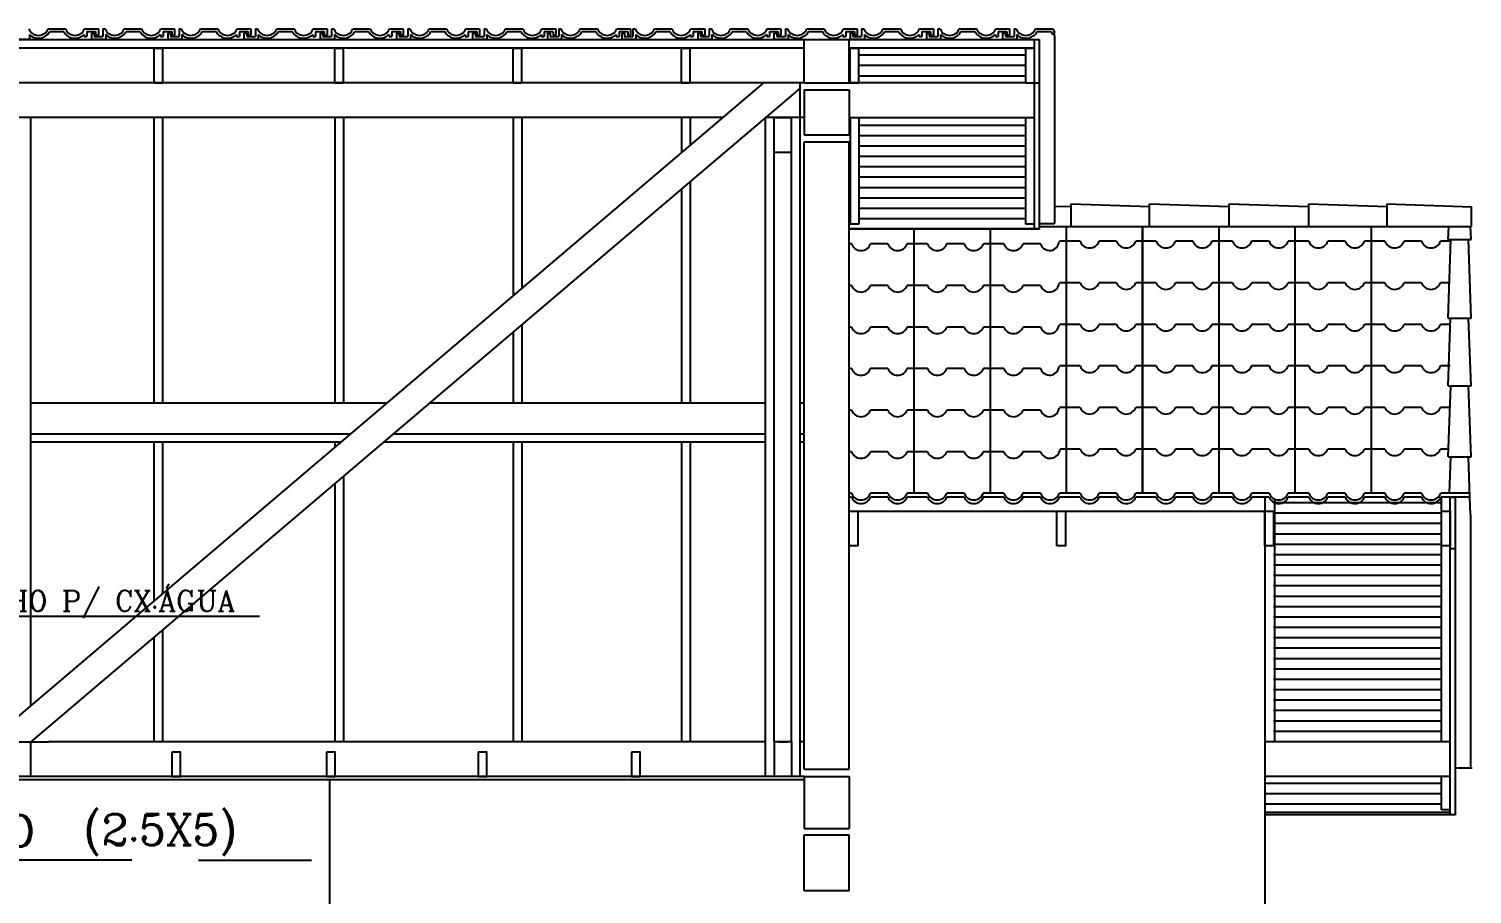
# Model space of a CAD drawing. Extents: x -29 to 75, y 16 to 65.
# Drawn here: x 49.654 to 53.82, y 34.275 to 36.774 of the extents above; entities that cross this region are included whole.
import ezdxf
from ezdxf.enums import TextEntityAlignment as Align

# ---------------------------------------------------------------- set-up
doc = ezdxf.new("R2010")
doc.units = 0
doc.header["$MEASUREMENT"] = 0
for name, color, linetype in [('CONCRETO', 5, 'CONTINUOUS'), ('CORTE', 244, 'CONTINUOUS'), ('JANELA', 5, 'CONTINUOUS'), ('MADEIRAME', 244, 'CONTINUOUS'), ('PAREDE', 7, 'CONTINUOUS'), ('TELHA', 1, 'CONTINUOUS'), ('TELHADO', 30, 'CONTINUOUS'), ('TEXTO', 244, 'CONTINUOUS'), ('VISTAL', 30, 'CONTINUOUS'), ('VISTAP', 244, 'CONTINUOUS')]:
    doc.layers.add(name, color=color, linetype=linetype)
doc.styles.add('ROMANC', font='romanc.shx', dxfattribs={"height": 0.1})

msp = doc.modelspace()

# ---------------------------------------------------------------- linework, layer by layer
at = {"layer": 'CONCRETO', "linetype": 'Continuous'}
for p, q in [((51.8913, 36.5974), (51.8913, 36.4674)), ((51.8913, 36.5974), (52.0213, 36.5974)), ((52.0213, 36.5974), (52.0213, 36.4674)), ((51.8913, 36.4674), (52.0213, 36.4674)), ((51.8913, 34.6149), (51.8913, 34.4649)), ((51.8913, 34.6149), (52.0213, 34.6149)), ((52.0213, 34.6149), (52.0213, 34.4649)), ((51.8913, 34.4649), (52.0213, 34.4649))]:
    msp.add_line(p, q, dxfattribs=at)
at = {"layer": 'CORTE', "color": 244, "linetype": 'Continuous'}
for p, q in [((49.6146, 36.7436), (49.6556, 36.7436)), ((49.6556, 36.757), (49.6556, 36.7436)), ((49.7093, 36.7736), (49.7594, 36.7736)), ((49.7143, 36.7656), (49.7544, 36.7656)), ((49.8136, 36.7575), (49.8136, 36.7516)), ((49.8136, 36.7516), (49.8216, 36.7516)), ((49.8148, 36.7736), (49.8546, 36.7736)), ((49.8216, 36.7656), (49.8216, 36.7516)), ((49.8216, 36.7656), (49.8466, 36.7656)), ((49.8346, 36.7616), (49.8426, 36.7616)), ((49.8346, 36.7616), (49.8346, 36.7436)), ((49.8346, 36.7436), (49.8756, 36.7436)), ((49.8426, 36.7616), (49.8426, 36.7516)), ((49.8426, 36.7516), (49.8676, 36.7516)), ((49.8466, 36.7656), (49.8466, 36.7556)), ((49.8466, 36.7556), (49.8546, 36.7556)), ((49.8546, 36.7736), (49.8546, 36.7556)), ((49.8676, 36.7736), (49.8676, 36.7516)), ((49.8676, 36.7736), (49.8739, 36.7736)), ((49.8756, 36.757), (49.8756, 36.7436)), ((49.9293, 36.7736), (49.9794, 36.7736)), ((49.9343, 36.7656), (49.9744, 36.7656)), ((50.0336, 36.7575), (50.0336, 36.7516)), ((50.0336, 36.7516), (50.0416, 36.7516)), ((50.0348, 36.7736), (50.0746, 36.7736)), ((50.0416, 36.7656), (50.0416, 36.7516)), ((50.0416, 36.7656), (50.0666, 36.7656)), ((50.0546, 36.7616), (50.0626, 36.7616)), ((50.0546, 36.7616), (50.0546, 36.7436)), ((50.0546, 36.7436), (50.0956, 36.7436)), ((50.0626, 36.7616), (50.0626, 36.7516)), ((50.0626, 36.7516), (50.0876, 36.7516)), ((50.0666, 36.7656), (50.0666, 36.7556)), ((50.0666, 36.7556), (50.0746, 36.7556)), ((50.0746, 36.7736), (50.0746, 36.7556)), ((50.0876, 36.7736), (50.0876, 36.7516)), ((50.0876, 36.7736), (50.0939, 36.7736)), ((50.0956, 36.757), (50.0956, 36.7436)), ((50.1493, 36.7736), (50.1994, 36.7736)), ((50.1543, 36.7656), (50.1944, 36.7656)), ((50.2536, 36.7575), (50.2536, 36.7516)), ((50.2536, 36.7516), (50.2616, 36.7516)), ((50.2548, 36.7736), (50.2946, 36.7736)), ((50.2616, 36.7656), (50.2616, 36.7516)), ((50.2616, 36.7656), (50.2866, 36.7656)), ((50.2746, 36.7616), (50.2826, 36.7616)), ((50.2746, 36.7616), (50.2746, 36.7436)), ((50.2746, 36.7436), (50.3156, 36.7436)), ((50.2826, 36.7616), (50.2826, 36.7516)), ((50.2826, 36.7516), (50.3076, 36.7516)), ((50.2866, 36.7656), (50.2866, 36.7556)), ((50.2866, 36.7556), (50.2946, 36.7556)), ((50.2946, 36.7736), (50.2946, 36.7556)), ((50.3076, 36.7736), (50.3076, 36.7516)), ((50.3076, 36.7736), (50.3139, 36.7736)), ((50.3156, 36.757), (50.3156, 36.7436)), ((50.3693, 36.7736), (50.4194, 36.7736)), ((50.3743, 36.7656), (50.4144, 36.7656)), ((50.4736, 36.7575), (50.4736, 36.7516)), ((50.4736, 36.7516), (50.4816, 36.7516)), ((50.4748, 36.7736), (50.5146, 36.7736)), ((50.4816, 36.7656), (50.4816, 36.7516)), ((50.4816, 36.7656), (50.5066, 36.7656)), ((50.4946, 36.7616), (50.5026, 36.7616)), ((50.4946, 36.7616), (50.4946, 36.7436)), ((50.4946, 36.7436), (50.5356, 36.7436)), ((50.5026, 36.7616), (50.5026, 36.7516)), ((50.5026, 36.7516), (50.5276, 36.7516)), ((50.5066, 36.7656), (50.5066, 36.7556)), ((50.5066, 36.7556), (50.5146, 36.7556)), ((50.5146, 36.7736), (50.5146, 36.7556)), ((50.5276, 36.7736), (50.5276, 36.7516)), ((50.5276, 36.7736), (50.5339, 36.7736)), ((50.5356, 36.757), (50.5356, 36.7436)), ((50.5893, 36.7736), (50.6394, 36.7736)), ((50.5943, 36.7656), (50.6344, 36.7656)), ((50.6936, 36.7575), (50.6936, 36.7516)), ((50.6936, 36.7516), (50.7016, 36.7516)), ((50.6948, 36.7736), (50.7346, 36.7736)), ((50.7016, 36.7656), (50.7016, 36.7516)), ((50.7016, 36.7656), (50.7266, 36.7656)), ((50.7146, 36.7616), (50.7226, 36.7616)), ((50.7146, 36.7616), (50.7146, 36.7436)), ((50.7146, 36.7436), (50.7556, 36.7436)), ((50.7226, 36.7616), (50.7226, 36.7516)), ((50.7226, 36.7516), (50.7476, 36.7516)), ((50.7266, 36.7656), (50.7266, 36.7556)), ((50.7266, 36.7556), (50.7346, 36.7556)), ((50.7346, 36.7736), (50.7346, 36.7556)), ((50.7476, 36.7736), (50.7476, 36.7516)), ((50.7476, 36.7736), (50.7539, 36.7736)), ((50.7556, 36.757), (50.7556, 36.7436)), ((50.8093, 36.7736), (50.8594, 36.7736)), ((50.8143, 36.7656), (50.8544, 36.7656)), ((50.9136, 36.7575), (50.9136, 36.7516)), ((50.9136, 36.7516), (50.9216, 36.7516)), ((50.9148, 36.7736), (50.9546, 36.7736)), ((50.9216, 36.7656), (50.9216, 36.7516)), ((50.9216, 36.7656), (50.9466, 36.7656)), ((50.9346, 36.7616), (50.9426, 36.7616)), ((50.9346, 36.7616), (50.9346, 36.7436)), ((50.9346, 36.7436), (50.9756, 36.7436)), ((50.9426, 36.7616), (50.9426, 36.7516)), ((50.9426, 36.7516), (50.9676, 36.7516)), ((50.9466, 36.7656), (50.9466, 36.7556)), ((50.9466, 36.7556), (50.9546, 36.7556)), ((50.9546, 36.7736), (50.9546, 36.7556)), ((50.9676, 36.7736), (50.9676, 36.7516)), ((50.9676, 36.7736), (50.9739, 36.7736)), ((50.9756, 36.757), (50.9756, 36.7436)), ((51.0293, 36.7736), (51.0794, 36.7736)), ((51.0343, 36.7656), (51.0744, 36.7656)), ((51.1336, 36.7575), (51.1336, 36.7516)), ((51.1336, 36.7516), (51.1416, 36.7516)), ((51.1348, 36.7736), (51.1746, 36.7736)), ((51.1416, 36.7656), (51.1416, 36.7516)), ((51.1416, 36.7656), (51.1666, 36.7656)), ((51.1504, 36.7616), (51.1584, 36.7616)), ((51.1504, 36.7616), (51.1504, 36.7436)), ((51.1504, 36.7436), (51.1914, 36.7436)), ((51.1584, 36.7616), (51.1584, 36.7516)), ((51.1584, 36.7516), (51.1834, 36.7516)), ((51.1672, 36.7656), (51.1672, 36.7556)), ((51.1672, 36.7556), (51.1752, 36.7556)), ((51.1752, 36.7736), (51.1752, 36.7556)), ((51.1834, 36.7736), (51.1834, 36.7516)), ((51.1834, 36.7736), (51.1897, 36.7736)), ((51.1914, 36.757), (51.1914, 36.7436)), ((51.245, 36.7736), (51.2952, 36.7736)), ((51.2501, 36.7656), (51.2902, 36.7656)), ((51.3494, 36.7575), (51.3494, 36.7516)), ((51.3494, 36.7516), (51.3574, 36.7516)), ((51.3506, 36.7736), (51.3904, 36.7736)), ((51.3574, 36.7656), (51.3574, 36.7516)), ((51.3574, 36.7656), (51.3824, 36.7656)), ((51.3646, 36.7436), (51.4056, 36.7436)), ((51.3651, 36.7616), (51.3731, 36.7616)), ((51.3651, 36.7616), (51.3651, 36.7436)), ((51.3726, 36.7516), (51.3976, 36.7516)), ((51.3731, 36.7616), (51.3731, 36.7516)), ((51.3824, 36.7656), (51.3824, 36.7556)), ((51.3824, 36.7556), (51.3904, 36.7556)), ((51.3904, 36.7736), (51.3904, 36.7556)), ((51.3976, 36.7736), (51.3976, 36.7516)), ((51.3976, 36.7736), (51.4039, 36.7736)), ((51.4056, 36.757), (51.4056, 36.7436)), ((51.4593, 36.7736), (51.5094, 36.7736)), ((51.4643, 36.7656), (51.5044, 36.7656)), ((51.5636, 36.7575), (51.5636, 36.7516)), ((51.5636, 36.7516), (51.5716, 36.7516)), ((51.5648, 36.7736), (51.6046, 36.7736)), ((51.5716, 36.7656), (51.5716, 36.7516)), ((51.5716, 36.7656), (51.5966, 36.7656)), ((51.5846, 36.7616), (51.5926, 36.7616)), ((51.5846, 36.7616), (51.5846, 36.7436)), ((51.5846, 36.7436), (51.6256, 36.7436)), ((51.5926, 36.7616), (51.5926, 36.7516)), ((51.5926, 36.7516), (51.6176, 36.7516)), ((51.5966, 36.7656), (51.5966, 36.7556)), ((51.5966, 36.7556), (51.6046, 36.7556)), ((51.6046, 36.7736), (51.6046, 36.7556)), ((51.6176, 36.7736), (51.6176, 36.7516)), ((51.6176, 36.7736), (51.6239, 36.7736)), ((51.6256, 36.757), (51.6256, 36.7436)), ((51.6793, 36.7736), (51.7294, 36.7736)), ((51.6843, 36.7656), (51.7244, 36.7656)), ((51.7836, 36.7575), (51.7836, 36.7516)), ((51.7836, 36.7516), (51.7916, 36.7516)), ((51.7848, 36.7736), (51.8246, 36.7736)), ((51.7916, 36.7656), (51.7916, 36.7516)), ((51.7916, 36.7656), (51.8166, 36.7656)), ((51.8046, 36.7616), (51.8126, 36.7616)), ((51.8046, 36.7616), (51.8046, 36.7436)), ((51.8046, 36.7436), (51.8456, 36.7436)), ((51.8126, 36.7616), (51.8126, 36.7516)), ((51.8126, 36.7516), (51.8376, 36.7516)), ((51.8166, 36.7656), (51.8166, 36.7556)), ((51.8166, 36.7556), (51.8246, 36.7556)), ((51.8246, 36.7736), (51.8246, 36.7556)), ((51.8376, 36.7736), (51.8376, 36.7516)), ((51.8376, 36.7736), (51.8439, 36.7736)), ((51.8456, 36.757), (51.8456, 36.7436)), ((51.8993, 36.7736), (51.9494, 36.7736)), ((51.9043, 36.7656), (51.9444, 36.7656)), ((52.0036, 36.7575), (52.0036, 36.7516)), ((52.0036, 36.7516), (52.0116, 36.7516)), ((52.0048, 36.7736), (52.0446, 36.7736)), ((52.0116, 36.7656), (52.0116, 36.7516)), ((52.0116, 36.7656), (52.0366, 36.7656)), ((52.0246, 36.7616), (52.0326, 36.7616)), ((52.0246, 36.7616), (52.0246, 36.7436)), ((52.0246, 36.7436), (52.0656, 36.7436)), ((52.0326, 36.7616), (52.0326, 36.7516)), ((52.0326, 36.7516), (52.0576, 36.7516)), ((52.0366, 36.7656), (52.0366, 36.7556)), ((52.0366, 36.7556), (52.0446, 36.7556)), ((52.0446, 36.7736), (52.0446, 36.7556)), ((52.0576, 36.7736), (52.0576, 36.7516)), ((52.0576, 36.7736), (52.0639, 36.7736)), ((52.0656, 36.757), (52.0656, 36.7436)), ((52.1193, 36.7736), (52.1694, 36.7736)), ((52.1243, 36.7656), (52.1644, 36.7656)), ((52.2236, 36.7575), (52.2236, 36.7516)), ((52.2236, 36.7516), (52.2316, 36.7516)), ((52.2248, 36.7736), (52.2646, 36.7736)), ((52.2316, 36.7656), (52.2316, 36.7516)), ((52.2316, 36.7656), (52.2566, 36.7656)), ((52.2446, 36.7616), (52.2526, 36.7616)), ((52.2446, 36.7616), (52.2446, 36.7436)), ((52.2446, 36.7436), (52.2856, 36.7436)), ((52.2526, 36.7616), (52.2526, 36.7516)), ((52.2526, 36.7516), (52.2776, 36.7516)), ((52.2566, 36.7656), (52.2566, 36.7556)), ((52.2566, 36.7556), (52.2646, 36.7556)), ((52.2646, 36.7736), (52.2646, 36.7556)), ((52.2776, 36.7736), (52.2776, 36.7516)), ((52.2776, 36.7736), (52.2839, 36.7736)), ((52.2856, 36.757), (52.2856, 36.7436)), ((52.3393, 36.7736), (52.3894, 36.7736)), ((52.3443, 36.7656), (52.3844, 36.7656)), ((52.4436, 36.7575), (52.4436, 36.7516)), ((52.4436, 36.7516), (52.4516, 36.7516)), ((52.4448, 36.7736), (52.4846, 36.7736)), ((52.4516, 36.7656), (52.4516, 36.7516)), ((52.4516, 36.7656), (52.4766, 36.7656)), ((52.4646, 36.7616), (52.4726, 36.7616)), ((52.4646, 36.7616), (52.4646, 36.7436)), ((52.4646, 36.7436), (52.5056, 36.7436)), ((52.4726, 36.7616), (52.4726, 36.7516)), ((52.4726, 36.7516), (52.4976, 36.7516)), ((52.4766, 36.7656), (52.4766, 36.7556)), ((52.4766, 36.7556), (52.4846, 36.7556)), ((52.4846, 36.7736), (52.4846, 36.7556)), ((52.4976, 36.7736), (52.4976, 36.7516)), ((52.4976, 36.7736), (52.5039, 36.7736)), ((52.5056, 36.757), (52.5056, 36.7436)), ((52.5593, 36.7736), (52.6094, 36.7736)), ((52.5643, 36.7656), (52.6044, 36.7656)), ((51.8422, 34.7151), (51.8172, 34.7151))]:
    msp.add_line(p, q, dxfattribs=at)
at = {"layer": 'CORTE', "linetype": 'Continuous'}
for p, q in [((52.5563, 36.6174), (52.5563, 36.7424)), ((52.5713, 36.6174), (52.5713, 36.7424)), ((50.0153, 36.7174), (50.0403, 36.7174)), ((50.0153, 36.6174), (50.0153, 36.7174)), ((50.0403, 36.6174), (50.0403, 36.7174)), ((50.5373, 36.7174), (50.5623, 36.7174)), ((50.5373, 36.6174), (50.5373, 36.7174)), ((50.5623, 36.6174), (50.5623, 36.7174)), ((51.0518, 36.7174), (51.0768, 36.7174)), ((51.0518, 36.6174), (51.0518, 36.7174)), ((51.0768, 36.6174), (51.0768, 36.7174)), ((51.5374, 36.7174), (51.5624, 36.7174)), ((51.5374, 36.6174), (51.5374, 36.7174)), ((51.5624, 36.6174), (51.5624, 36.7174)), ((52.0213, 36.7174), (52.0463, 36.7174)), ((52.024, 36.7174), (52.049, 36.7174)), ((52.024, 36.6174), (52.024, 36.7174)), ((52.049, 36.6174), (52.049, 36.7174)), ((52.5259, 36.7174), (52.5509, 36.7174)), ((52.5313, 36.6174), (52.5313, 36.7174)), ((50.0153, 36.6174), (50.0403, 36.6174)), ((50.5373, 36.6174), (50.5623, 36.6174)), ((51.0518, 36.6174), (51.0768, 36.6174)), ((51.5374, 36.6174), (51.5624, 36.6174)), ((52.0213, 36.6174), (52.0463, 36.6174)), ((52.024, 36.6174), (52.049, 36.6174)), ((52.5313, 36.6174), (52.5713, 36.6174)), ((51.8047, 36.4176), (51.8047, 36.5176)), ((51.8047, 36.5176), (51.8547, 36.5176)), ((51.8547, 36.4176), (51.8547, 36.5176)), ((51.8047, 36.4176), (51.8547, 36.4176)), ((51.8047, 34.7151), (51.8047, 34.6151)), ((51.8547, 34.7151), (51.8547, 34.6151))]:
    msp.add_line(p, q, dxfattribs=at)
at = {"layer": 'CORTE', "color": 1, "linetype": 'Continuous'}
for p, q in [((52.6481, 36.2025), (52.6481, 35.4326)), ((52.8681, 36.2025), (52.8681, 35.4326)), ((52.8681, 36.2025), (52.8681, 35.4326)), ((52.8681, 36.2025), (52.8681, 35.4326)), ((52.8681, 36.2025), (52.8681, 35.4403)), ((53.0881, 36.2025), (53.0881, 35.4326)), ((53.3081, 36.2025), (53.3081, 35.4326)), ((53.5281, 36.2025), (53.5281, 35.4326)), ((52.2081, 36.195), (52.2081, 35.4326)), ((52.4281, 36.195), (52.4281, 35.4326)), ((52.6481, 36.1603), (52.6288, 36.1603)), ((52.6879, 36.1603), (52.6481, 36.1603)), ((52.7934, 36.1603), (52.7432, 36.1603)), ((52.8681, 36.1603), (52.8488, 36.1603)), ((52.9079, 36.1603), (52.8681, 36.1603)), ((52.9079, 36.1603), (52.8681, 36.1603)), ((53.0134, 36.1603), (52.9632, 36.1603)), ((53.0881, 36.1603), (53.0688, 36.1603)), ((53.1279, 36.1603), (53.0881, 36.1603)), ((53.2334, 36.1603), (53.1832, 36.1603)), ((53.3081, 36.1603), (53.2888, 36.1603)), ((53.3479, 36.1603), (53.3081, 36.1603)), ((53.4534, 36.1603), (53.4032, 36.1603)), ((53.5281, 36.1603), (53.5088, 36.1603)), ((53.5679, 36.1603), (53.5281, 36.1603)), ((53.5679, 36.1603), (53.5281, 36.1603)), ((53.6734, 36.1603), (53.6232, 36.1603)), ((53.7481, 36.1603), (53.7288, 36.1603)), ((53.756, 36.1603), (53.7481, 36.1603)), ((52.0281, 36.1526), (52.0213, 36.1526)), ((52.1336, 36.1526), (52.0834, 36.1526)), ((52.2083, 36.1526), (52.189, 36.1526)), ((52.2481, 36.1526), (52.2083, 36.1526)), ((52.3536, 36.1526), (52.3034, 36.1526)), ((52.4283, 36.1526), (52.409, 36.1526)), ((52.4681, 36.1526), (52.4283, 36.1526)), ((52.5736, 36.1526), (52.5234, 36.1526)), ((52.6481, 36.0403), (52.6288, 36.0403)), ((52.6879, 36.0403), (52.6481, 36.0403)), ((52.7934, 36.0403), (52.7432, 36.0403)), ((52.8681, 36.0403), (52.8488, 36.0403)), ((52.9079, 36.0403), (52.8681, 36.0403)), ((52.9079, 36.0403), (52.8681, 36.0403)), ((53.0134, 36.0403), (52.9632, 36.0403)), ((53.0881, 36.0403), (53.0688, 36.0403)), ((53.1279, 36.0403), (53.0881, 36.0403)), ((53.2334, 36.0403), (53.1832, 36.0403)), ((53.3081, 36.0403), (53.2888, 36.0403)), ((53.3479, 36.0403), (53.3081, 36.0403)), ((53.4534, 36.0403), (53.4032, 36.0403)), ((53.5281, 36.0403), (53.5088, 36.0403)), ((53.5679, 36.0403), (53.5281, 36.0403)), ((53.5679, 36.0403), (53.5281, 36.0403)), ((53.6734, 36.0403), (53.6232, 36.0403)), ((53.7481, 36.0403), (53.7288, 36.0403)), ((53.756, 36.0403), (53.7481, 36.0403)), ((52.0281, 36.0326), (52.0213, 36.0326)), ((52.1336, 36.0326), (52.0834, 36.0326)), ((52.2083, 36.0326), (52.189, 36.0326)), ((52.2481, 36.0326), (52.2083, 36.0326)), ((52.3536, 36.0326), (52.3034, 36.0326)), ((52.4283, 36.0326), (52.409, 36.0326)), ((52.4681, 36.0326), (52.4283, 36.0326)), ((52.5736, 36.0326), (52.5234, 36.0326)), ((52.0281, 35.9126), (52.0213, 35.9126)), ((52.1336, 35.9126), (52.0834, 35.9126)), ((52.2083, 35.9126), (52.189, 35.9126)), ((52.2481, 35.9126), (52.2083, 35.9126)), ((52.3536, 35.9126), (52.3034, 35.9126)), ((52.4283, 35.9126), (52.409, 35.9126)), ((52.4681, 35.9126), (52.4283, 35.9126)), ((52.5736, 35.9126), (52.5234, 35.9126)), ((52.6481, 35.9203), (52.6288, 35.9203)), ((52.6879, 35.9203), (52.6481, 35.9203)), ((52.7934, 35.9203), (52.7432, 35.9203)), ((52.8681, 35.9203), (52.8488, 35.9203)), ((52.9079, 35.9203), (52.8681, 35.9203)), ((52.9079, 35.9203), (52.8681, 35.9203)), ((53.0134, 35.9203), (52.9632, 35.9203)), ((53.0881, 35.9203), (53.0688, 35.9203)), ((53.1279, 35.9203), (53.0881, 35.9203)), ((53.2334, 35.9203), (53.1832, 35.9203)), ((53.3081, 35.9203), (53.2888, 35.9203)), ((53.3479, 35.9203), (53.3081, 35.9203)), ((53.4534, 35.9203), (53.4032, 35.9203)), ((53.5281, 35.9203), (53.5088, 35.9203)), ((53.5679, 35.9203), (53.5281, 35.9203)), ((53.5679, 35.9203), (53.5281, 35.9203)), ((53.6734, 35.9203), (53.6232, 35.9203)), ((53.7481, 35.9203), (53.7288, 35.9203)), ((53.756, 35.9203), (53.7481, 35.9203)), ((52.0281, 35.7926), (52.0213, 35.7926)), ((52.1336, 35.7926), (52.0834, 35.7926)), ((52.2083, 35.7926), (52.189, 35.7926)), ((52.2481, 35.7926), (52.2083, 35.7926)), ((52.3536, 35.7926), (52.3034, 35.7926)), ((52.4283, 35.7926), (52.409, 35.7926)), ((52.4681, 35.7926), (52.4283, 35.7926)), ((52.5736, 35.7926), (52.5234, 35.7926)), ((52.6481, 35.8003), (52.6288, 35.8003)), ((52.6879, 35.8003), (52.6481, 35.8003)), ((52.7934, 35.8003), (52.7432, 35.8003)), ((52.8681, 35.8003), (52.8488, 35.8003)), ((52.9079, 35.8003), (52.8681, 35.8003)), ((52.9079, 35.8003), (52.8681, 35.8003)), ((53.0134, 35.8003), (52.9632, 35.8003)), ((53.0881, 35.8003), (53.0688, 35.8003)), ((53.1279, 35.8003), (53.0881, 35.8003)), ((53.2334, 35.8003), (53.1832, 35.8003)), ((53.3081, 35.8003), (53.2888, 35.8003)), ((53.3479, 35.8003), (53.3081, 35.8003)), ((53.4534, 35.8003), (53.4032, 35.8003)), ((53.5281, 35.8003), (53.5088, 35.8003)), ((53.5679, 35.8003), (53.5281, 35.8003)), ((53.5679, 35.8003), (53.5281, 35.8003)), ((53.6734, 35.8003), (53.6232, 35.8003)), ((53.7481, 35.8003), (53.7288, 35.8003)), ((53.756, 35.8003), (53.7481, 35.8003)), ((52.0281, 35.6726), (52.0213, 35.6726)), ((52.1336, 35.6726), (52.0834, 35.6726)), ((52.2083, 35.6726), (52.189, 35.6726)), ((52.2481, 35.6726), (52.2083, 35.6726)), ((52.3536, 35.6726), (52.3034, 35.6726)), ((52.4283, 35.6726), (52.409, 35.6726)), ((52.4681, 35.6726), (52.4283, 35.6726)), ((52.5736, 35.6726), (52.5234, 35.6726)), ((52.6481, 35.6803), (52.6288, 35.6803)), ((52.6879, 35.6803), (52.6481, 35.6803)), ((52.7934, 35.6803), (52.7432, 35.6803)), ((52.8681, 35.6803), (52.8488, 35.6803)), ((52.9079, 35.6803), (52.8681, 35.6803)), ((52.9079, 35.6803), (52.8681, 35.6803)), ((53.0134, 35.6803), (52.9632, 35.6803)), ((53.0881, 35.6803), (53.0688, 35.6803)), ((53.1279, 35.6803), (53.0881, 35.6803)), ((53.2334, 35.6803), (53.1832, 35.6803)), ((53.3081, 35.6803), (53.2888, 35.6803)), ((53.3479, 35.6803), (53.3081, 35.6803)), ((53.4534, 35.6803), (53.4032, 35.6803)), ((53.5281, 35.6803), (53.5088, 35.6803)), ((53.5679, 35.6803), (53.5281, 35.6803)), ((53.5679, 35.6803), (53.5281, 35.6803)), ((53.6734, 35.6803), (53.6232, 35.6803)), ((53.7481, 35.6803), (53.7288, 35.6803)), ((53.756, 35.6803), (53.7481, 35.6803)), ((52.0281, 35.5526), (52.0213, 35.5526)), ((52.0279, 35.5526), (52.0213, 35.5526)), ((52.1334, 35.5526), (52.0832, 35.5526)), ((52.1336, 35.5526), (52.0834, 35.5526)), ((52.2081, 35.5526), (52.1888, 35.5526)), ((52.2083, 35.5526), (52.189, 35.5526)), ((52.2081, 35.5526), (52.2081, 35.4326)), ((52.2479, 35.5526), (52.2081, 35.5526)), ((52.2481, 35.5526), (52.2083, 35.5526)), ((52.3534, 35.5526), (52.3032, 35.5526)), ((52.3536, 35.5526), (52.3034, 35.5526)), ((52.4281, 35.5526), (52.4088, 35.5526)), ((52.4283, 35.5526), (52.409, 35.5526)), ((52.4679, 35.5526), (52.4281, 35.5526)), ((52.4681, 35.5526), (52.4283, 35.5526)), ((52.5734, 35.5526), (52.5232, 35.5526)), ((52.5736, 35.5526), (52.5234, 35.5526)), ((52.6481, 35.5603), (52.6308, 35.5603)), ((52.6879, 35.5603), (52.6481, 35.5603)), ((52.7934, 35.5603), (52.7432, 35.5603)), ((52.8681, 35.5603), (52.8488, 35.5603)), ((52.9079, 35.5603), (52.8681, 35.5603)), ((52.9079, 35.5603), (52.8681, 35.5603)), ((53.0134, 35.5603), (52.9632, 35.5603)), ((53.0881, 35.5603), (53.0688, 35.5603)), ((53.1279, 35.5603), (53.0881, 35.5603)), ((53.2334, 35.5603), (53.1832, 35.5603)), ((53.3081, 35.5603), (53.2888, 35.5603)), ((53.3479, 35.5603), (53.3081, 35.5603)), ((53.4534, 35.5603), (53.4032, 35.5603)), ((53.5281, 35.5603), (53.5088, 35.5603)), ((53.5679, 35.5603), (53.5281, 35.5603)), ((53.5679, 35.5603), (53.5281, 35.5603)), ((53.6734, 35.5603), (53.6232, 35.5603)), ((53.7481, 35.5603), (53.7288, 35.5603)), ((53.7517, 35.5603), (53.7481, 35.5603)), ((52.0279, 35.4326), (52.0213, 35.4326)), ((52.0279, 35.4217), (52.0213, 35.4217)), ((52.1334, 35.4326), (52.0832, 35.4326)), ((52.1334, 35.4217), (52.0832, 35.4217)), ((52.2081, 35.4326), (52.1888, 35.4326)), ((52.2081, 35.4217), (52.1888, 35.4217)), ((52.2083, 35.4326), (52.189, 35.4326)), ((52.2083, 35.4217), (52.189, 35.4217)), ((52.2479, 35.4326), (52.2081, 35.4326)), ((52.2479, 35.4217), (52.2081, 35.4217)), ((52.2481, 35.4326), (52.2083, 35.4326)), ((52.2481, 35.4217), (52.2083, 35.4217)), ((52.3534, 35.4326), (52.3032, 35.4326)), ((52.3534, 35.4217), (52.3032, 35.4217)), ((52.3536, 35.4326), (52.3034, 35.4326)), ((52.3536, 35.4217), (52.3034, 35.4217)), ((52.4281, 35.4326), (52.4088, 35.4326)), ((52.4281, 35.4217), (52.4088, 35.4217)), ((52.4283, 35.4326), (52.409, 35.4326)), ((52.4283, 35.4326), (52.409, 35.4326)), ((52.4283, 35.4217), (52.409, 35.4217)), ((52.4283, 35.4217), (52.409, 35.4217)), ((52.4679, 35.4326), (52.4281, 35.4326)), ((52.4679, 35.4217), (52.4281, 35.4217)), ((52.4681, 35.4326), (52.4283, 35.4326)), ((52.4681, 35.4326), (52.4283, 35.4326)), ((52.4681, 35.4217), (52.4283, 35.4217)), ((52.4681, 35.4217), (52.4283, 35.4217)), ((52.5734, 35.4326), (52.5232, 35.4326)), ((52.5734, 35.4217), (52.5232, 35.4217)), ((52.5736, 35.4326), (52.5234, 35.4326)), ((52.5736, 35.4217), (52.5234, 35.4217)), ((52.6483, 35.4326), (52.629, 35.4326)), ((52.6483, 35.4217), (52.629, 35.4217)), ((52.6881, 35.4326), (52.6483, 35.4326)), ((52.6881, 35.4217), (52.6483, 35.4217)), ((52.7936, 35.4326), (52.7434, 35.4326)), ((52.7936, 35.4217), (52.7434, 35.4217)), ((52.8683, 35.4326), (52.849, 35.4326)), ((52.8683, 35.4217), (52.849, 35.4217)), ((52.9081, 35.4326), (52.8683, 35.4326)), ((52.9081, 35.4326), (52.8683, 35.4326)), ((52.9081, 35.4217), (52.8683, 35.4217)), ((52.9081, 35.4217), (52.8683, 35.4217)), ((53.0136, 35.4326), (52.9634, 35.4326)), ((53.0136, 35.4217), (52.9634, 35.4217)), ((53.0883, 35.4326), (53.069, 35.4326)), ((53.0883, 35.4217), (53.069, 35.4217)), ((53.1281, 35.4326), (53.0883, 35.4326)), ((53.1281, 35.4217), (53.0883, 35.4217)), ((53.2336, 35.4326), (53.1834, 35.4326)), ((53.2336, 35.4217), (53.1834, 35.4217)), ((53.3083, 35.4326), (53.289, 35.4326)), ((53.3083, 35.4217), (53.289, 35.4217)), ((53.3481, 35.4326), (53.3083, 35.4326)), ((53.3481, 35.4217), (53.3083, 35.4217)), ((53.4536, 35.4326), (53.4034, 35.4326)), ((53.4536, 35.4217), (53.4034, 35.4217)), ((53.5283, 35.4326), (53.509, 35.4326)), ((53.5283, 35.4217), (53.509, 35.4217)), ((53.5681, 35.4326), (53.5283, 35.4326)), ((53.5681, 35.4326), (53.5283, 35.4326)), ((53.5681, 35.4217), (53.5283, 35.4217)), ((53.5681, 35.4217), (53.5283, 35.4217)), ((53.6736, 35.4326), (53.6234, 35.4326)), ((53.6736, 35.4217), (53.6234, 35.4217)), ((53.8129, 35.4326), (53.729, 35.4326)), ((53.8133, 35.4217), (53.729, 35.4217)), ((53.7546, 35.4326), (53.7483, 35.4326))]:
    msp.add_line(p, q, dxfattribs=at)
at = {"layer": 'CORTE', "color": 244, "linetype": 'Continuous'}
for centre, radius, start, end in [((49.6816, 36.7843), 0.0297, 201.0517, 338.9483), ((49.6816, 36.7843), 0.0377, 226.3757, 330.3097), ((49.7871, 36.7843), 0.0377, 209.6903, 314.7051), ((49.7871, 36.7843), 0.0297, 201.0517, 338.9483), ((49.9016, 36.7843), 0.0297, 201.0517, 338.9483), ((49.9016, 36.7843), 0.0377, 226.3757, 330.3097), ((50.0071, 36.7843), 0.0377, 209.6903, 314.7051), ((50.0071, 36.7843), 0.0297, 201.0517, 338.9483), ((50.1216, 36.7843), 0.0297, 201.0517, 338.9483), ((50.1216, 36.7843), 0.0377, 226.3757, 330.3097), ((50.2271, 36.7843), 0.0377, 209.6903, 314.7051), ((50.2271, 36.7843), 0.0297, 201.0517, 338.9483), ((50.3416, 36.7843), 0.0297, 201.0517, 338.9483), ((50.3416, 36.7843), 0.0377, 226.3757, 330.3097), ((50.4471, 36.7843), 0.0377, 209.6903, 314.7051), ((50.4471, 36.7843), 0.0297, 201.0517, 338.9483), ((50.5616, 36.7843), 0.0297, 201.0517, 338.9483), ((50.5616, 36.7843), 0.0377, 226.3757, 330.3097), ((50.6671, 36.7843), 0.0377, 209.6903, 314.7051), ((50.6671, 36.7843), 0.0297, 201.0517, 338.9483), ((50.7816, 36.7843), 0.0297, 201.0517, 338.9483), ((50.7816, 36.7843), 0.0377, 226.3757, 330.3097), ((50.8871, 36.7843), 0.0377, 209.6903, 314.7051), ((50.8871, 36.7843), 0.0297, 201.0517, 338.9483), ((51.0016, 36.7843), 0.0297, 201.0517, 338.9483), ((51.0016, 36.7843), 0.0377, 226.3757, 330.3097), ((51.1071, 36.7843), 0.0377, 209.6903, 314.7051), ((51.1071, 36.7843), 0.0297, 201.0517, 338.9483), ((51.2174, 36.7843), 0.0297, 201.0517, 338.9483), ((51.2174, 36.7843), 0.0377, 226.3757, 330.3097), ((51.3229, 36.7843), 0.0377, 209.6903, 314.7051), ((51.3229, 36.7843), 0.0297, 201.0517, 338.9483), ((51.4316, 36.7843), 0.0297, 201.0517, 338.9483), ((51.4316, 36.7843), 0.0377, 226.3757, 330.3097), ((51.5371, 36.7843), 0.0377, 209.6903, 314.7051), ((51.5371, 36.7843), 0.0297, 201.0517, 338.9483), ((51.6516, 36.7843), 0.0297, 201.0517, 338.9483), ((51.6516, 36.7843), 0.0377, 226.3757, 330.3097), ((51.7571, 36.7843), 0.0377, 209.6903, 314.7051), ((51.7571, 36.7843), 0.0297, 201.0517, 338.9483), ((51.8716, 36.7843), 0.0297, 201.0517, 338.9483), ((51.8716, 36.7843), 0.0377, 226.3757, 330.3097), ((51.9771, 36.7843), 0.0377, 209.6903, 314.7051), ((51.9771, 36.7843), 0.0297, 201.0517, 338.9483), ((52.0916, 36.7843), 0.0297, 201.0517, 338.9483), ((52.0916, 36.7843), 0.0377, 226.3757, 330.3097), ((52.1971, 36.7843), 0.0377, 209.6903, 314.7051), ((52.1971, 36.7843), 0.0297, 201.0517, 338.9483), ((52.3116, 36.7843), 0.0297, 201.0517, 338.9483), ((52.3116, 36.7843), 0.0377, 226.3757, 330.3097), ((52.4171, 36.7843), 0.0377, 209.6903, 314.7051), ((52.4171, 36.7843), 0.0297, 201.0517, 338.9483), ((52.5316, 36.7843), 0.0297, 201.0517, 338.9483), ((52.5316, 36.7843), 0.0377, 226.3757, 330.3097), ((52.6371, 36.7843), 0.0377, 209.6903, 232.8992), ((52.6371, 36.7843), 0.0297, 201.0517, 220.0136)]:
    msp.add_arc(centre, radius, start, end, dxfattribs=at)
at = {"layer": 'CORTE', "color": 1, "linetype": 'Continuous'}
for centre, radius, start, end in [((52.5999, 36.1613), 0.0277, 198.1442, 355.9472), ((52.7156, 36.1709), 0.0297, 201.0517, 338.9483), ((52.8211, 36.1709), 0.0297, 201.0517, 338.9483), ((52.9356, 36.1709), 0.0297, 201.0517, 338.9483), ((53.0411, 36.1709), 0.0297, 201.0517, 338.9483), ((53.1556, 36.1709), 0.0297, 201.0517, 338.9483), ((53.2611, 36.1709), 0.0297, 201.0517, 338.9483), ((53.3756, 36.1709), 0.0297, 201.0517, 338.9483), ((53.4811, 36.1709), 0.0297, 201.0517, 338.9483), ((53.5956, 36.1709), 0.0297, 201.0517, 338.9483), ((53.7011, 36.1709), 0.0297, 201.0517, 338.9483), ((52.0558, 36.1633), 0.0297, 201.0517, 338.9483), ((52.1613, 36.1633), 0.0297, 201.0517, 338.9483), ((52.2758, 36.1633), 0.0297, 201.0517, 338.9483), ((52.3813, 36.1633), 0.0297, 201.0517, 338.9483), ((52.4958, 36.1633), 0.0297, 201.0517, 338.9483), ((52.5999, 36.0413), 0.0277, 198.1442, 355.9472), ((52.7156, 36.0509), 0.0297, 201.0517, 338.9483), ((52.8211, 36.0509), 0.0297, 201.0517, 338.9483), ((52.9356, 36.0509), 0.0297, 201.0517, 338.9483), ((53.0411, 36.0509), 0.0297, 201.0517, 338.9483), ((53.1556, 36.0509), 0.0297, 201.0517, 338.9483), ((53.2611, 36.0509), 0.0297, 201.0517, 338.9483), ((53.3756, 36.0509), 0.0297, 201.0517, 338.9483), ((53.4811, 36.0509), 0.0297, 201.0517, 338.9483), ((53.5956, 36.0509), 0.0297, 201.0517, 338.9483), ((53.7011, 36.0509), 0.0297, 201.0517, 338.9483), ((52.0558, 36.0433), 0.0297, 201.0517, 338.9483), ((52.1613, 36.0433), 0.0297, 201.0517, 338.9483), ((52.2758, 36.0433), 0.0297, 201.0517, 338.9483), ((52.3813, 36.0433), 0.0297, 201.0517, 338.9483), ((52.4958, 36.0433), 0.0297, 201.0517, 338.9483), ((52.0558, 35.9233), 0.0297, 201.0517, 338.9483), ((52.1613, 35.9233), 0.0297, 201.0517, 338.9483), ((52.2758, 35.9233), 0.0297, 201.0517, 338.9483), ((52.3813, 35.9233), 0.0297, 201.0517, 338.9483), ((52.4958, 35.9233), 0.0297, 201.0517, 338.9483), ((52.5999, 35.9213), 0.0277, 198.1442, 355.9472), ((52.7156, 35.9309), 0.0297, 201.0517, 338.9483), ((52.8211, 35.9309), 0.0297, 201.0517, 338.9483), ((52.9356, 35.9309), 0.0297, 201.0517, 338.9483), ((53.0411, 35.9309), 0.0297, 201.0517, 338.9483), ((53.1556, 35.9309), 0.0297, 201.0517, 338.9483), ((53.2611, 35.9309), 0.0297, 201.0517, 338.9483), ((53.3756, 35.9309), 0.0297, 201.0517, 338.9483), ((53.4811, 35.9309), 0.0297, 201.0517, 338.9483), ((53.5956, 35.9309), 0.0297, 201.0517, 338.9483), ((53.7011, 35.9309), 0.0297, 201.0517, 338.9483), ((52.0558, 35.8033), 0.0297, 201.0517, 338.9483), ((52.1613, 35.8033), 0.0297, 201.0517, 338.9483), ((52.2758, 35.8033), 0.0297, 201.0517, 338.9483), ((52.3813, 35.8033), 0.0297, 201.0517, 338.9483), ((52.4958, 35.8033), 0.0297, 201.0517, 338.9483), ((52.5999, 35.8013), 0.0277, 198.1442, 355.9472), ((52.7156, 35.8109), 0.0297, 201.0517, 338.9483), ((52.8211, 35.8109), 0.0297, 201.0517, 338.9483), ((52.9356, 35.8109), 0.0297, 201.0517, 338.9483), ((53.0411, 35.8109), 0.0297, 201.0517, 338.9483), ((53.1556, 35.8109), 0.0297, 201.0517, 338.9483), ((53.2611, 35.8109), 0.0297, 201.0517, 338.9483), ((53.3756, 35.8109), 0.0297, 201.0517, 338.9483), ((53.4811, 35.8109), 0.0297, 201.0517, 338.9483), ((53.5956, 35.8109), 0.0297, 201.0517, 338.9483), ((53.7011, 35.8109), 0.0297, 201.0517, 338.9483), ((52.0558, 35.6833), 0.0297, 201.0517, 338.9483), ((52.1613, 35.6833), 0.0297, 201.0517, 338.9483), ((52.2758, 35.6833), 0.0297, 201.0517, 338.9483), ((52.3813, 35.6833), 0.0297, 201.0517, 338.9483), ((52.4958, 35.6833), 0.0297, 201.0517, 338.9483), ((52.5999, 35.6813), 0.0277, 198.1442, 355.9472), ((52.7156, 35.6909), 0.0297, 201.0517, 338.9483), ((52.8211, 35.6909), 0.0297, 201.0517, 338.9483), ((52.9356, 35.6909), 0.0297, 201.0517, 338.9483), ((53.0411, 35.6909), 0.0297, 201.0517, 338.9483), ((53.1556, 35.6909), 0.0297, 201.0517, 338.9483), ((53.2611, 35.6909), 0.0297, 201.0517, 338.9483), ((53.3756, 35.6909), 0.0297, 201.0517, 338.9483), ((53.4811, 35.6909), 0.0297, 201.0517, 338.9483), ((53.5956, 35.6909), 0.0297, 201.0517, 338.9483), ((53.7011, 35.6909), 0.0297, 201.0517, 338.9483), ((52.0556, 35.5633), 0.0297, 201.0517, 338.9483), ((52.0558, 35.5633), 0.0297, 201.0517, 338.9483), ((52.1611, 35.5633), 0.0297, 201.0517, 338.9483), ((52.1613, 35.5633), 0.0297, 201.0517, 338.9483), ((52.2756, 35.5633), 0.0297, 201.0517, 338.9483), ((52.2758, 35.5633), 0.0297, 201.0517, 338.9483), ((52.3811, 35.5633), 0.0297, 201.0517, 338.9483), ((52.3813, 35.5633), 0.0297, 201.0517, 338.9483), ((52.4956, 35.5633), 0.0297, 201.0517, 338.9483), ((52.4958, 35.5633), 0.0297, 201.0517, 338.9483), ((52.6013, 35.5633), 0.0297, 201.0517, 354.1139), ((52.7156, 35.5709), 0.0297, 201.0517, 338.9483), ((52.8211, 35.5709), 0.0297, 201.0517, 338.9483), ((52.9356, 35.5709), 0.0297, 201.0517, 338.9483), ((53.0411, 35.5709), 0.0297, 201.0517, 338.9483), ((53.1556, 35.5709), 0.0297, 201.0517, 338.9483), ((53.2611, 35.5709), 0.0297, 201.0517, 338.9483), ((53.3756, 35.5709), 0.0297, 201.0517, 338.9483), ((53.4811, 35.5709), 0.0297, 201.0517, 338.9483), ((53.5956, 35.5709), 0.0297, 201.0517, 338.9483), ((53.7011, 35.5709), 0.0297, 201.0517, 338.9483), ((52.0556, 35.4433), 0.0297, 201.0517, 338.9483), ((52.0556, 35.4323), 0.0297, 201.0517, 338.9483), ((52.1611, 35.4433), 0.0297, 201.0517, 338.9483), ((52.1611, 35.4323), 0.0297, 201.0517, 338.9483), ((52.1613, 35.4433), 0.0297, 201.0517, 338.9483), ((52.1613, 35.4323), 0.0297, 201.0517, 338.9483), ((52.2756, 35.4433), 0.0297, 201.0517, 338.9483), ((52.2756, 35.4323), 0.0297, 201.0517, 338.9483), ((52.2758, 35.4433), 0.0297, 201.0517, 338.9483), ((52.2758, 35.4323), 0.0297, 201.0517, 338.9483), ((52.3811, 35.4433), 0.0297, 201.0517, 338.9483), ((52.3811, 35.4323), 0.0297, 201.0517, 338.9483), ((52.3813, 35.4433), 0.0297, 201.0517, 338.9483), ((52.3813, 35.4433), 0.0297, 201.0517, 338.9483), ((52.3813, 35.4323), 0.0297, 201.0517, 338.9483), ((52.3813, 35.4323), 0.0297, 201.0517, 338.9483), ((52.4956, 35.4433), 0.0297, 201.0517, 338.9483), ((52.4956, 35.4323), 0.0297, 201.0517, 338.9483), ((52.4958, 35.4433), 0.0297, 201.0517, 338.9483), ((52.4958, 35.4323), 0.0297, 201.0517, 338.9483), ((52.6011, 35.4433), 0.0297, 201.0517, 338.9483), ((52.6011, 35.4323), 0.0297, 201.0517, 338.9483), ((52.6013, 35.4433), 0.0297, 201.0517, 338.9483), ((52.6013, 35.4323), 0.0297, 201.0517, 338.9483), ((52.7158, 35.4433), 0.0297, 201.0517, 338.9483), ((52.7158, 35.4323), 0.0297, 201.0517, 338.9483), ((52.8213, 35.4433), 0.0297, 201.0517, 338.9483), ((52.8213, 35.4323), 0.0297, 201.0517, 338.9483), ((52.9358, 35.4433), 0.0297, 201.0517, 338.9483), ((52.9358, 35.4323), 0.0297, 201.0517, 338.9483), ((53.0413, 35.4433), 0.0297, 201.0517, 338.9483), ((53.0413, 35.4323), 0.0297, 201.0517, 338.9483), ((53.1558, 35.4433), 0.0297, 201.0517, 338.9483), ((53.1558, 35.4323), 0.0297, 201.0517, 338.9483), ((53.2613, 35.4433), 0.0297, 201.0517, 338.9483), ((53.2613, 35.4323), 0.0297, 201.0517, 338.9483), ((53.3758, 35.4433), 0.0297, 201.0517, 338.9483), ((53.3758, 35.4323), 0.0297, 201.0517, 338.9483), ((53.4813, 35.4433), 0.0297, 201.0517, 338.9483), ((53.4813, 35.4323), 0.0297, 201.0517, 338.9483), ((53.5958, 35.4433), 0.0297, 201.0517, 338.9483), ((53.5958, 35.4323), 0.0297, 201.0517, 338.9483), ((53.7013, 35.4433), 0.0297, 201.0517, 338.9483), ((53.7013, 35.4323), 0.0297, 201.0517, 338.9483)]:
    msp.add_arc(centre, radius, start, end, dxfattribs=at)
at = {"layer": 'JANELA', "color": 1}
msp.add_line((53.7501, 35.9377), (53.817, 35.9377), dxfattribs=at)
at = {"layer": 'MADEIRAME', "linetype": 'Continuous'}
msp.add_lwpolyline([(53.7564, 35.2718), (53.7564, 35.4215), (53.7711, 35.4215), (53.7711, 35.2718)], close=True, dxfattribs=at)
at = {"layer": 'MADEIRAME', "color": 244, "linetype": 'Continuous'}
for points in [[(52.0213, 35.281), (52.0213, 35.381), (52.0463, 35.381), (52.0463, 35.281)], [(52.6213, 35.281), (52.6213, 35.381), (52.6463, 35.381), (52.6463, 35.281)], [(53.2213, 35.281), (53.2213, 35.381), (53.2463, 35.381), (53.2463, 35.281)], [(53.7314, 35.281), (53.7314, 35.381), (53.7564, 35.381), (53.7564, 35.281)]]:
    msp.add_lwpolyline(points, close=True, dxfattribs=at)
at = {"layer": 'PAREDE', "color": 3, "linetype": 'Continuous'}
for p, q in [((51.8913, 36.6174), (51.8913, 36.7424)), ((51.8913, 36.7424), (52.0213, 36.7424)), ((52.0213, 36.6174), (52.0213, 36.7424)), ((51.8913, 36.6174), (52.0213, 36.6174)), ((51.8913, 34.6356), (51.8913, 36.4477)), ((51.8913, 36.4477), (52.0213, 36.4477)), ((52.0213, 34.6356), (52.0213, 36.4477)), ((51.8913, 34.6356), (52.0213, 34.6356)), ((51.8913, 34.4459), (52.0213, 34.4459)), ((51.8913, 34.2849), (51.8913, 34.4459)), ((52.0213, 34.2849), (52.0213, 34.4459)), ((52.0213, 34.2849), (51.8913, 34.2849))]:
    msp.add_line(p, q, dxfattribs=at)
at = {"layer": 'TELHA', "linetype": 'Continuous'}
for p in [(52.6145, 36.7538), (52.5713, 36.2117)]:
    msp.add_line(p, (52.6145, 36.2117), dxfattribs=at)
at = {"layer": 'TELHA', "color": 30, "linetype": 'Continuous'}
for p, q in [((53.8152, 35.3703), (53.8152, 34.6386)), ((53.8196, 34.6386), (53.7713, 34.6386))]:
    msp.add_line(p, q, dxfattribs=at)
at = {"layer": 'TELHADO', "color": 30, "linetype": 'Continuous'}
for p, q in [((53.8152, 35.3703), (53.8133, 35.4217)), ((52.0213, 35.381), (53.2213, 35.381))]:
    msp.add_line(p, q, dxfattribs=at)
at = {"layer": 'TEXTO', "color": 30, "linetype": 'Continuous'}
msp.add_line((50.1435, 34.3732), (50.4697, 34.3732), dxfattribs=at)
at = {"layer": 'VISTAL', "color": 30, "linetype": 'Continuous'}
for p, q in [((45.6823, 36.7424), (51.8913, 36.7424)), ((52.0213, 36.7424), (52.5563, 36.7424)), ((51.7739, 36.6176), (49.5597, 34.7351)), ((51.8797, 36.6026), (49.6597, 34.7151))]:
    msp.add_line(p, q, dxfattribs=at)
at = {"layer": 'VISTAL', "linetype": 'Continuous'}
for p, q in [((51.8913, 36.7174), (47.3803, 36.7174)), ((52.5563, 36.7174), (52.0213, 36.7174)), ((52.5313, 36.6974), (52.049, 36.6974)), ((52.5313, 36.6674), (52.049, 36.6674)), ((51.8913, 36.6174), (47.3803, 36.6174)), ((52.5313, 36.6174), (52.0213, 36.6174)), ((52.5313, 36.6374), (52.049, 36.6374)), ((52.5563, 36.195), (52.5563, 36.6174)), ((52.5713, 36.195), (52.5713, 36.6174)), ((51.656, 36.5174), (47.9488, 36.5174)), ((50.5373, 36.5174), (50.5373, 35.6925)), ((50.5623, 36.5174), (50.5623, 35.6925)), ((51.0518, 36.5174), (51.0518, 36.0037)), ((51.0768, 36.5174), (51.0768, 36.0249)), ((51.5374, 36.5174), (51.5374, 36.4166)), ((51.5624, 36.5174), (51.5624, 36.4378)), ((51.8913, 36.5174), (51.7795, 36.5174)), ((52.0213, 36.5174), (52.5563, 36.5174)), ((52.0243, 36.5174), (52.0243, 36.21)), ((52.0493, 36.5174), (52.0493, 36.21)), ((52.5313, 36.21), (52.5313, 36.5174)), ((51.5624, 36.3328), (51.5624, 35.6925)), ((51.5374, 36.3116), (51.5374, 35.6925)), ((52.0493, 36.21), (52.0243, 36.21)), ((52.5563, 36.21), (52.5313, 36.21)), ((52.5713, 36.1963), (52.0213, 36.1963)), ((52.5713, 36.195), (52.0213, 36.195)), ((51.0768, 35.9199), (51.0768, 35.6925)), ((51.0518, 35.8987), (51.0518, 35.6925)), ((50.0153, 35.6925), (49.6597, 35.6925)), ((50.6857, 35.6925), (50.0153, 35.6925)), ((51.7797, 35.6925), (50.8092, 35.6925)), ((51.8913, 35.6925), (51.8797, 35.6925)), ((50.0153, 35.603), (49.6597, 35.603)), ((49.6597, 35.5807), (50.0153, 35.5807)), ((50.5805, 35.603), (50.0153, 35.603)), ((50.0153, 35.5807), (50.5542, 35.5807)), ((50.5373, 35.5807), (50.5373, 35.5663)), ((50.6778, 35.5807), (51.7797, 35.5807)), ((51.7797, 35.603), (50.7041, 35.603)), ((51.0518, 35.5807), (51.0518, 34.7149)), ((51.0768, 35.5807), (51.0768, 34.7149)), ((51.5374, 35.5807), (51.5374, 34.7149)), ((51.5624, 35.5807), (51.5624, 34.7149)), ((51.8913, 35.603), (51.8797, 35.603)), ((51.8797, 35.5807), (51.8913, 35.5807)), ((50.5373, 35.4613), (50.5373, 34.7149)), ((50.5623, 35.4825), (50.5623, 34.7149)), ((53.2493, 35.4162), (53.2493, 34.7149)), ((53.7313, 34.7149), (53.7313, 35.4217)), ((53.7563, 34.5036), (53.7563, 35.4217)), ((53.7713, 34.5036), (53.7713, 35.4217)), ((50.3193, 35.0767), (49.1447, 35.0767)), ((53.7313, 34.5186), (53.7313, 34.6149)), ((53.7563, 34.5111), (53.2213, 34.5111)), ((53.7713, 34.5036), (53.2213, 34.5036)), ((53.7563, 34.5186), (53.7313, 34.5186)), ((49.9508, 34.3732), (47.8655, 34.3732))]:
    msp.add_line(p, q, dxfattribs=at)
at = {"layer": 'VISTAL', "color": 30}
for p, q in [((51.8797, 34.6151), (51.8797, 36.6174)), ((49.6597, 34.8201), (49.6597, 36.5176)), ((50.0153, 35.6925), (50.0153, 36.5174)), ((50.0403, 35.6925), (50.0403, 36.5174)), ((51.7797, 34.6151), (51.7797, 36.5176)), ((52.5313, 36.4949), (52.0493, 36.4949)), ((52.5313, 36.4649), (52.0493, 36.4649)), ((51.8047, 34.7151), (51.8047, 36.4176)), ((51.8547, 34.7151), (51.8547, 36.4176)), ((52.5313, 36.4349), (52.0493, 36.4349)), ((52.5313, 36.4049), (52.0493, 36.4049)), ((52.5313, 36.3749), (52.0493, 36.3749)), ((52.5313, 36.3449), (52.0493, 36.3449)), ((52.5313, 36.3149), (52.0493, 36.3149)), ((52.5313, 36.2849), (52.0493, 36.2849)), ((52.5313, 36.2549), (52.0493, 36.2549)), ((52.5313, 36.2249), (52.0493, 36.2249)), ((50.0153, 35.1224), (50.0153, 35.5807)), ((50.0403, 35.1437), (50.0403, 35.5807)), ((53.7313, 35.4049), (53.2463, 35.4049)), ((53.7313, 35.3749), (53.2463, 35.3749)), ((53.7313, 35.3449), (53.2463, 35.3449)), ((53.7313, 35.3149), (53.2463, 35.3149)), ((53.7313, 35.2849), (53.2463, 35.2849)), ((53.7313, 35.2549), (53.2463, 35.2549)), ((53.7313, 35.2249), (53.2463, 35.2249)), ((53.7313, 35.1949), (53.2463, 35.1949)), ((53.7313, 35.1649), (53.2463, 35.1649)), ((53.7313, 35.1349), (53.2463, 35.1349)), ((53.7313, 35.1049), (53.2463, 35.1049)), ((50.0403, 34.7149), (50.0403, 35.0387)), ((53.7313, 35.0749), (53.2463, 35.0749)), ((53.7313, 35.0449), (53.2463, 35.0449)), ((50.0153, 34.7149), (50.0153, 35.0174)), ((53.7313, 35.0149), (53.2463, 35.0149)), ((53.7313, 34.9849), (53.2463, 34.9849)), ((53.7313, 34.9549), (53.2463, 34.9549)), ((53.7313, 34.9249), (53.2463, 34.9249)), ((53.7313, 34.8949), (53.2463, 34.8949)), ((53.7313, 34.8649), (53.2463, 34.8649)), ((53.7313, 34.8349), (53.2463, 34.8349)), ((53.7313, 34.8049), (53.2463, 34.8049)), ((53.7313, 34.7749), (53.2463, 34.7749)), ((53.7313, 34.7449), (53.2463, 34.7449)), ((49.5597, 34.7149), (49.7103, 34.7149)), ((49.6597, 34.6151), (49.6597, 34.7151)), ((51.7797, 34.7149), (49.7103, 34.7149)), ((49.978, 34.7149), (49.9776, 34.7149)), ((51.7797, 34.7151), (51.7794, 34.7151)), ((51.8913, 34.7149), (51.8797, 34.7149)), ((53.7563, 34.7149), (53.2213, 34.7149)), ((53.7313, 34.7149), (53.2463, 34.7149)), ((53.7563, 34.6149), (53.2213, 34.6149)), ((53.7313, 34.5949), (53.2213, 34.5949)), ((53.7313, 34.5649), (53.2213, 34.5649)), ((53.7313, 34.5349), (53.2213, 34.5349))]:
    msp.add_line(p, q, dxfattribs=at)
at = {"layer": 'VISTAL', "color": 244}
for p, q in [((51.8547, 34.7151), (51.8047, 34.7151)), ((51.8172, 34.7151), (51.8422, 34.7151))]:
    msp.add_line(p, q, dxfattribs=at)
at = {"layer": 'VISTAP', "linetype": 'Continuous'}
for p, q in [((52.5563, 36.7424), (52.5713, 36.7424)), ((52.6144, 36.7542), (52.6144, 36.7652)), ((53.2213, 35.4217), (53.2213, 31.8649)), ((51.8913, 34.6149), (48.9913, 34.6149)), ((51.8913, 34.6049), (48.9913, 34.6049))]:
    msp.add_line(p, q, dxfattribs=at)
at = {"layer": 'VISTAP', "color": 1, "linetype": 'Continuous'}
for p, q in [((52.6145, 36.262), (52.662, 36.2603)), ((52.662, 36.2027), (52.662, 36.2686)), ((52.662, 36.2686), (52.8884, 36.2604)), ((52.8884, 36.2027), (52.8884, 36.2686)), ((52.8884, 36.2686), (53.1184, 36.2603)), ((53.1184, 36.2027), (53.1184, 36.2686)), ((53.1184, 36.2686), (53.3484, 36.2603)), ((53.3484, 36.2686), (53.5748, 36.2604)), ((53.3484, 36.2027), (53.3484, 36.2686)), ((53.5748, 36.2027), (53.5748, 36.2686)), ((53.5748, 36.2686), (53.8178, 36.2598)), ((53.8178, 36.2025), (53.8178, 36.2598)), ((52.5713, 36.2025), (53.8178, 36.2025)), ((52.8681, 35.4326), (52.8681, 36.2025)), ((53.7507, 36.1653), (53.7521, 36.2025)), ((53.8166, 36.1653), (53.8153, 36.2025)), ((53.7501, 35.9377), (53.7583, 36.1653)), ((53.7507, 36.1653), (53.8166, 36.1653)), ((53.8173, 35.9377), (53.8091, 36.1653)), ((53.7506, 35.7425), (53.7576, 35.9377)), ((53.8165, 35.7425), (53.8095, 35.9377)), ((53.7506, 35.7425), (53.8165, 35.7425)), ((53.7508, 35.5375), (53.7582, 35.7425)), ((53.8167, 35.5375), (53.8093, 35.7425)), ((53.7508, 35.5375), (53.8167, 35.5375)), ((53.7546, 35.4326), (53.7584, 35.5375)), ((53.8133, 35.4217), (53.8092, 35.5375))]:
    msp.add_line(p, q, dxfattribs=at)
at = {"layer": 'VISTAP', "color": 30}
msp.add_line((51.8913, 34.7149), (51.8797, 34.7149), dxfattribs=at)
at = {"layer": 'VISTAP', "color": 244, "linetype": 'Continuous'}
msp.add_line((50.5213, 34.6049), (50.5213, 32.0149), dxfattribs=at)
at = {"layer": 'VISTAP', "linetype": 'Continuous'}
for points in [[(50.0667, 34.6849), (50.0667, 34.6149), (50.0917, 34.6149), (50.0917, 34.6849)], [(50.5134, 34.6849), (50.5134, 34.6149), (50.5384, 34.6149), (50.5384, 34.6849)], [(50.951, 34.6849), (50.951, 34.6149), (50.976, 34.6149), (50.976, 34.6849)], [(51.3929, 34.6849), (51.3929, 34.6149), (51.4179, 34.6149), (51.4179, 34.6849)]]:
    msp.add_lwpolyline(points, close=True, dxfattribs=at)

# ---------------------------------------------------------------- texts
at = {"layer": 'TEXTO', "color": 244, "linetype": 'Continuous', "style": 'ROMANC'}
for s, height, p in [('ASSOALHO P/ CX.ÁGUA', 0.059563, (49.7669, 35.1217)), ('SUPORTE P/FIXAR FORRO', 0.09, (48.849, 34.4511)), ('(2.5X5)', 0.09, (50.0337, 34.4547))]:
    msp.add_text(s, height=height, dxfattribs=at).set_placement(p, align=Align.MIDDLE)

doc.saveas('drawing.dxf')
